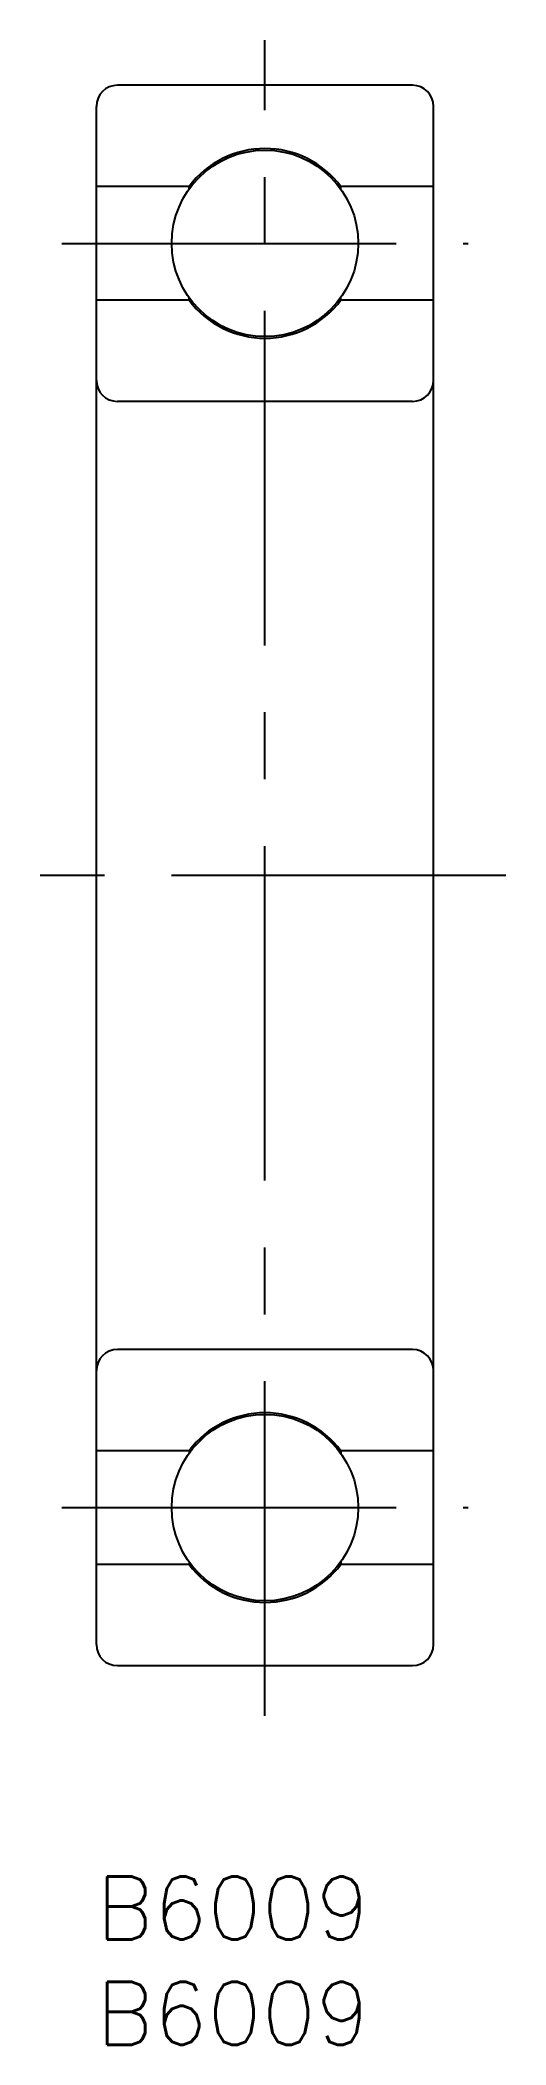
# Model space of a CAD drawing. Extents: x -2.7 to 19.4, y -8 to 87.1.
import ezdxf

# ---------------------------------------------------------------- set-up
doc = ezdxf.new("R2010")
doc.units = 0
doc.header["$LTSCALE"] = 0.5
doc.linetypes.add('CENTER', pattern=[50.8, 31.75, -6.35, 6.35, -6.35])
for name, color, linetype in [('MSM_CENTER', 1, 'CENTER'), ('MSM_CONTINUOUS', 7, 'CONTINUOUS'), ('MSM_PART_NUMBER', 7, 'CONTINUOUS')]:
    doc.layers.add(name, color=color, linetype=linetype)
doc.styles.get("Standard").update_dxf_attribs({"font": 'txt.shx', "height": 3, "bigfont": 'bigfont.shx'})

msp = doc.modelspace()

# ---------------------------------------------------------------- linework, layer by layer
at = {"layer": 'MSM_CENTER'}
for p, q in [((8, 7.619), (8, 87.146)), ((-1.646, 77.5), (17.646, 77.5)), ((19.434, 47.5), (-2.67, 47.5)), ((-1.646, 17.5), (17.646, 17.5))]:
    msp.add_line(p, q, dxfattribs=at)
at = {"layer": 'MSM_CONTINUOUS'}
for p, q in [((15, 85), (1, 85)), ((0, 11), (0, 84)), ((16, 11), (16, 84)), ((4.4, 80.2), (0, 80.2)), ((4.4, 80.073), (4.4, 80.2)), ((16, 80.2), (11.6, 80.2)), ((11.6, 80.073), (11.6, 80.2)), ((4.4, 74.8), (0, 74.8)), ((4.4, 74.8), (4.4, 74.927)), ((11.6, 74.8), (11.6, 74.927)), ((16, 74.8), (11.6, 74.8)), ((15, 70), (1, 70)), ((15, 25), (1, 25)), ((4.4, 20.2), (0, 20.2)), ((4.4, 20.2), (4.4, 20.073)), ((16, 20.2), (11.6, 20.2)), ((11.6, 20.2), (11.6, 20.073)), ((4.4, 14.8), (0, 14.8)), ((4.4, 14.927), (4.4, 14.8)), ((11.6, 14.927), (11.6, 14.8)), ((16, 14.8), (11.6, 14.8)), ((1, 10), (15, 10))]:
    msp.add_line(p, q, dxfattribs=at)
for centre in [(8, 77.5), (8, 17.5)]:
    msp.add_circle(centre, 4.425, dxfattribs=at)
for centre, radius, start, end in [((1, 84), 1, 90, 180), ((15, 84), 1, 360, 90), ((8, 77.5), 4.5, 36.8699, 143.1301), ((8, 77.5), 4.5, 216.8699, 323.1301), ((1, 71), 1, 180, 270), ((15, 71), 1, 270, 0), ((1, 24), 1, 90, 180), ((15, 24), 1, 0, 90), ((8, 17.5), 4.5, 36.8699, 143.1301), ((8, 17.5), 4.5, 216.8699, 323.1301), ((1, 11), 1, 180, 270), ((15, 11), 1, 270, 0)]:
    msp.add_arc(centre, radius, start, end, dxfattribs=at)

# ---------------------------------------------------------------- texts
at = {"layer": 'MSM_PART_NUMBER'}
for p in [(0, -3), (0, -8)]:
    msp.add_text('B6009', height=3, dxfattribs=at).set_placement(p)

doc.saveas('drawing.dxf')
